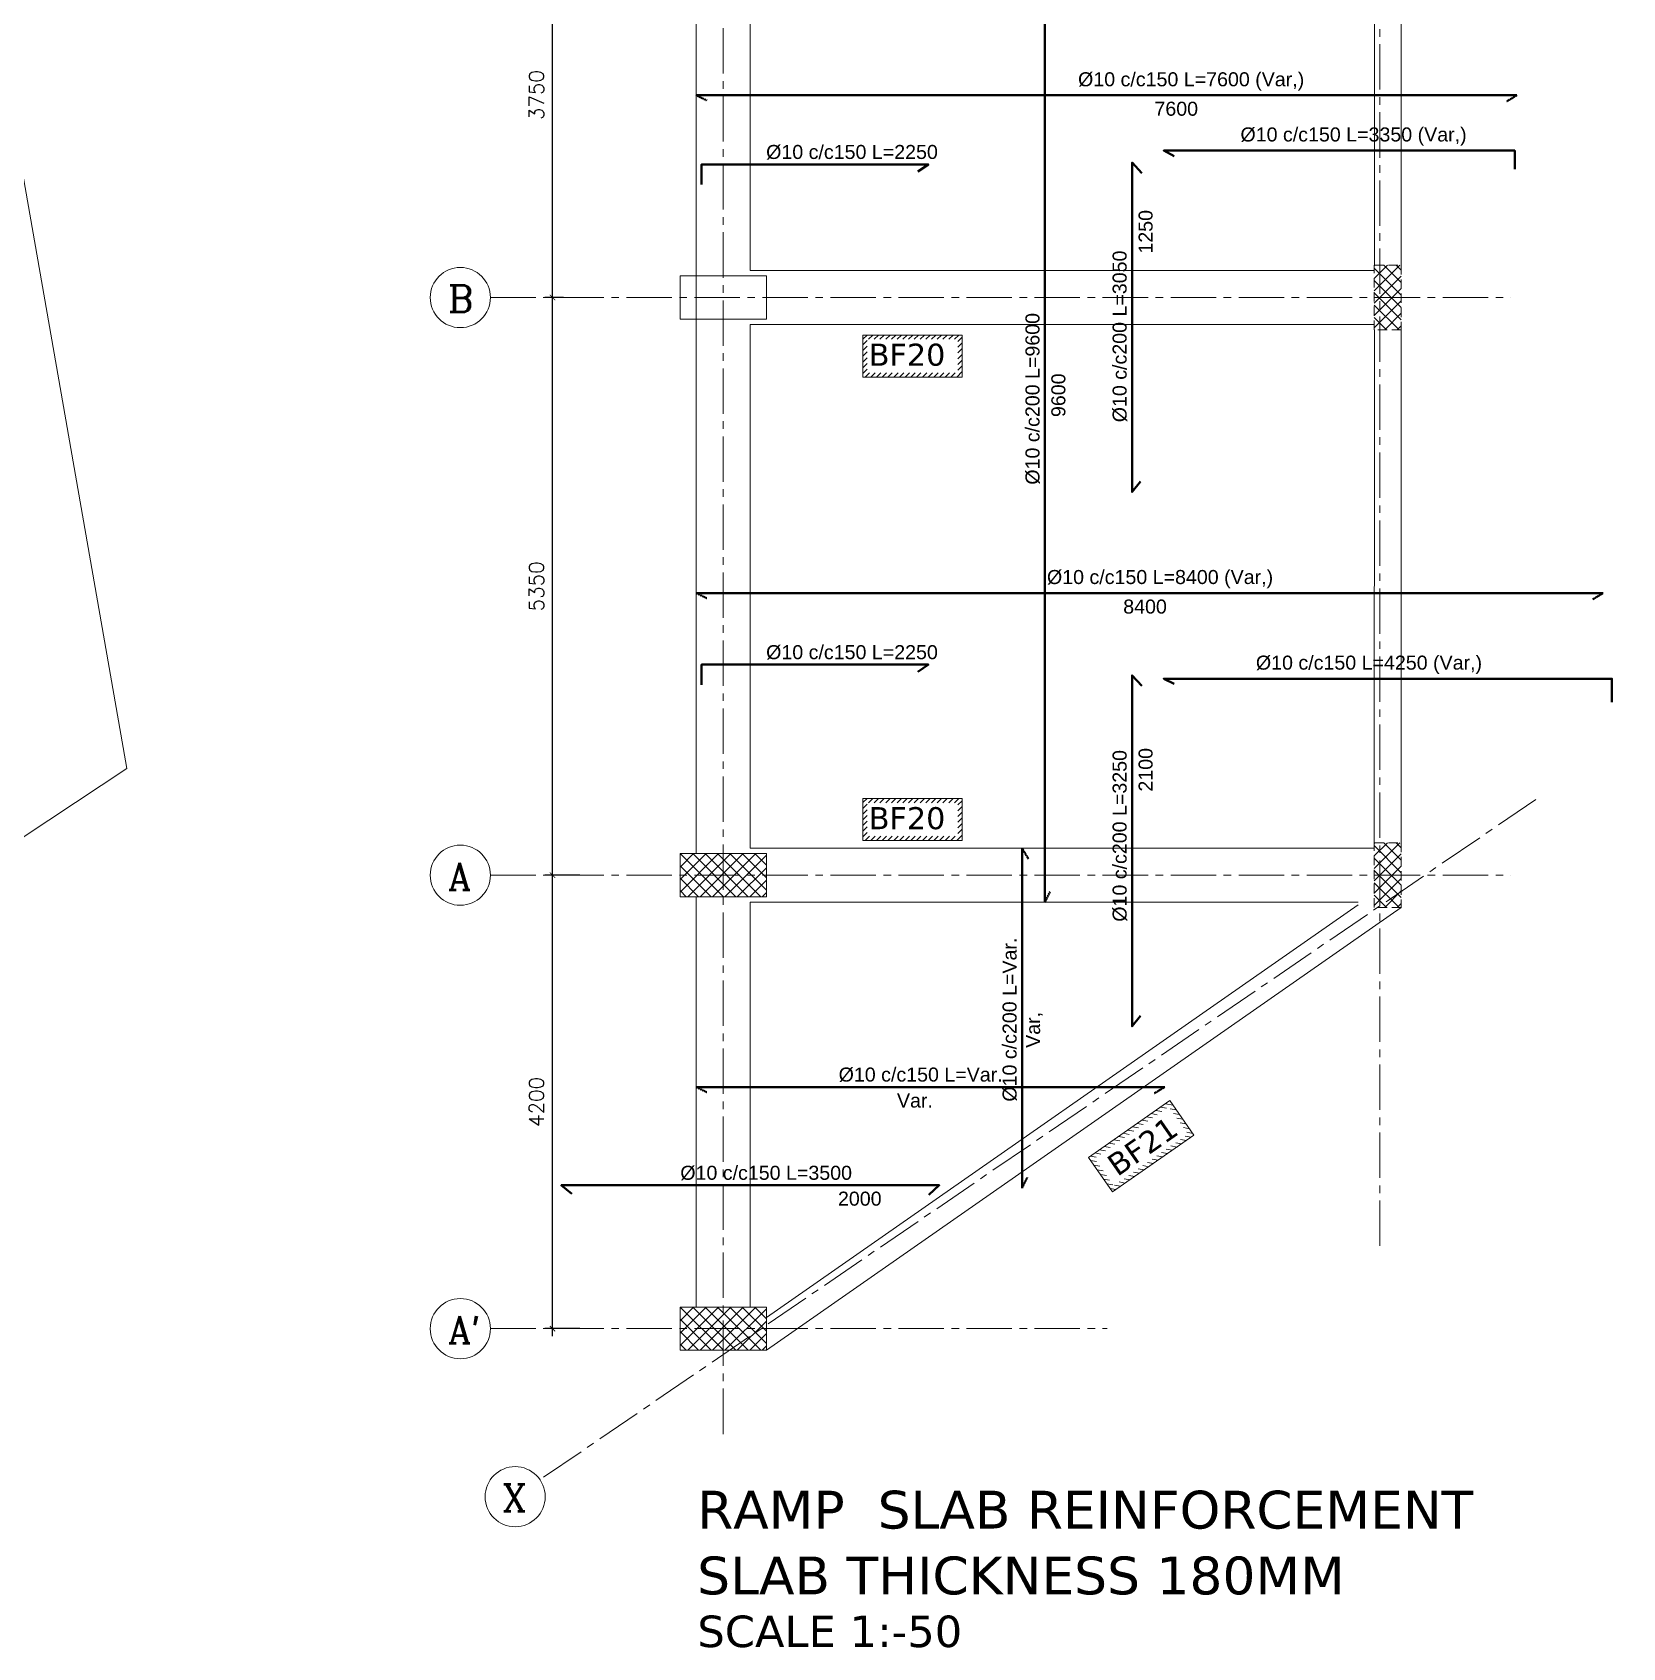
# Model space of a CAD drawing. Header units: inches. Extents: x -26151 to 62940, y -10194 to 246332.
# Drawn here: x -2914 to -1441, y 116201 to 117697 of the extents above; entities that cross this region are included whole.
import ezdxf

# ---------------------------------------------------------------- set-up
doc = ezdxf.new("R2010")
doc.units = ezdxf.units.IN
doc.header["$LTSCALE"] = 0.7
doc.header["$MEASUREMENT"] = 0
for name, pattern in [('ACAD_ISO10W100', [18, 12, -3, 0, -3]), ('CENTER2', [1.125, 0.75, -0.125, 0.125, -0.125]), ('DASHED', [0.75, 0.5, -0.25]), ('DASHED2', [0.375, 0.25, -0.125])]:
    doc.linetypes.add(name, pattern=pattern)
doc.layers.get('0').update_dxf_attribs({"lineweight": 13})
doc.layers.get('Defpoints').update_dxf_attribs({"lineweight": 5})
for name, color, linetype, lineweight in [('axis', 254, 'ACAD_ISO10W100', 9), ('BEAM', 5, 'Continuous', 0), ('COLUMN', 4, 'Continuous', 20), ('dim', 1, 'Continuous', 25), ('hach', 9, 'Continuous', 9), ('hach 1', 254, 'Continuous', 9), ('hatch', 9, 'Continuous', 9), ('TEXT', 3, 'Continuous', 25), ('top renforcment', 7, 'Continuous', 40)]:
    doc.layers.add(name, color=color, linetype=linetype, lineweight=lineweight)
doc.styles.add('100', font='romans.shx', dxfattribs={"height": 13.5})
doc.styles.add('GENERATED_STYLE_4', font='verdanai.ttf')
doc.styles.add('romanc', font='verdana.ttf', dxfattribs={"height": 250})
doc.styles.get("Standard").update_dxf_attribs({"font": 'arial.ttf', "height": 13})
doc.dimstyles.new('abr100', dxfattribs={"dimtxt": 15, "dimasz": 5, "dimexe": 7, "dimexo": 7, "dimgap": 8, "dimtad": 1, "dimdec": 0, "dimlfac": 10, "dimzin": 4, "dimdsep": 46, "dimtxsty": '100', "dimblk": 'ARCHTICK', "dimcen": 0.09, "dimdle": 7, "dimclrd": 1, "dimclre": 8, "dimclrt": 2, "dimadec": 0, "dimazin": 1, "dimtfac": 1, "dimtdec": 0, "dimtix": 1, "dimtofl": 0, "dimtmove": 0, "dimatfit": 3, "dimldrblk": 'ARCHTICK', "dimfxl": 0, "dimtolj": 1, "dimtzin": 0, "dimlwd": -1, "dimlwe": -1, "dimarcsym": 0})
doc.dimstyles.get("Standard").update_dxf_attribs({"dimtxt": 13, "dimasz": 5, "dimexe": 0.18, "dimexo": 0.0625, "dimgap": 6, "dimtad": 1, "dimdec": 0, "dimlfac": 10, "dimzin": 0, "dimdsep": 46, "dimtxsty": 'Standard', "dimblk": 'ARCHTICK', "dimcen": 0.09, "dimse1": 1, "dimse2": 1, "dimclrd": 1, "dimclre": 7, "dimclrt": 3, "dimadec": 0, "dimazin": 0, "dimtfac": 1, "dimtdec": 0, "dimtix": 1, "dimtofl": 0, "dimtmove": 0, "dimatfit": 3, "dimldrblk": 'ARCHTICK', "dimfxl": 0, "dimtolj": 1, "dimtzin": 0, "dimarcsym": 0})

# ---------------------------------------------------------------- blocks, each defined once
blk = doc.blocks.new('_ArchTick')
at = {"color": 0, "linetype": 'ByBlock', "lineweight": 0, "const_width": 0.15}
blk.add_lwpolyline([(-0.5, -0.5), (0.5, 0.5)], dxfattribs=at)
blk = doc.blocks.new('*D844')
at = {"layer": 'Defpoints', "color": 0, "transparency": 16777216}
for p in [(-2432, 116916.1), (-2399.7, 116916.1), (-2399.7, 116496.1)]:
    blk.add_point(p, dxfattribs=at)
at = {"layer": 'dim', "color": 8, "transparency": 16777216}
for p, q in [((-2406.7, 116916.1), (-2439, 116916.1)), ((-2406.7, 116496.1), (-2439, 116496.1))]:
    blk.add_line(p, q, dxfattribs=at)
at = {"layer": 'dim', "color": 1, "transparency": 16777216}
blk.add_line((-2432, 116489.1), (-2432, 116923.1), dxfattribs=at)
at = {"layer": 'dim', "color": 1, "transparency": 16777216, "xscale": 5, "yscale": 5, "zscale": 5}
for p, rotation in [((-2432, 116916.1), 90), ((-2432, 116496.1), 270)]:
    blk.add_blockref('_ArchTick', p, dxfattribs=dict(at, rotation=rotation))
at = {"layer": 'dim', "color": 2, "transparency": 16777216, "insert": (-2446.8, 116706.1), "char_height": 13.5, "attachment_point": 5, "rotation": 90, "style": '100'}
blk.add_mtext('\\A1;4200', dxfattribs=at)
blk = doc.blocks.new('*D845')
at = {"layer": 'Defpoints', "color": 0, "transparency": 16777216}
for p in [(-2432, 117451.1), (-2414.8, 117451.1), (-2399.7, 116916.1)]:
    blk.add_point(p, dxfattribs=at)
at = {"layer": 'dim', "color": 8, "transparency": 16777216}
for p, q in [((-2421.8, 117451.1), (-2439, 117451.1)), ((-2406.7, 116916.1), (-2439, 116916.1))]:
    blk.add_line(p, q, dxfattribs=at)
at = {"layer": 'dim', "color": 1, "transparency": 16777216}
blk.add_line((-2432, 116909.1), (-2432, 117458.1), dxfattribs=at)
at = {"layer": 'dim', "color": 1, "transparency": 16777216, "xscale": 5, "yscale": 5, "zscale": 5}
for p, rotation in [((-2432, 117451.1), 90), ((-2432, 116916.1), 270)]:
    blk.add_blockref('_ArchTick', p, dxfattribs=dict(at, rotation=rotation))
at = {"layer": 'dim', "color": 2, "transparency": 16777216, "insert": (-2446.8, 117183.6), "char_height": 13.5, "attachment_point": 5, "rotation": 90, "style": '100'}
blk.add_mtext('\\A1;5350', dxfattribs=at)
blk = doc.blocks.new('*D846')
at = {"layer": 'Defpoints', "color": 0, "transparency": 16777216}
for p in [(-2432, 117826.1), (-2414.8, 117826.1), (-2414.8, 117451.1)]:
    blk.add_point(p, dxfattribs=at)
at = {"layer": 'dim', "color": 8, "transparency": 16777216}
for p, q in [((-2421.8, 117826.1), (-2439, 117826.1)), ((-2421.8, 117451.1), (-2439, 117451.1))]:
    blk.add_line(p, q, dxfattribs=at)
at = {"layer": 'dim', "color": 1, "transparency": 16777216}
blk.add_line((-2432, 117444.1), (-2432, 117833.1), dxfattribs=at)
at = {"layer": 'dim', "color": 1, "transparency": 16777216, "xscale": 5, "yscale": 5, "zscale": 5}
for p, rotation in [((-2432, 117826.1), 90), ((-2432, 117451.1), 270)]:
    blk.add_blockref('_ArchTick', p, dxfattribs=dict(at, rotation=rotation))
at = {"layer": 'dim', "color": 2, "transparency": 16777216, "insert": (-2446.8, 117638.6), "char_height": 13.5, "attachment_point": 5, "rotation": 90, "style": '100'}
blk.add_mtext('\\A1;3750', dxfattribs=at)
blk = doc.blocks.new('*D803')
at = {"layer": 'Defpoints', "color": 0, "transparency": 16777216}
for p in [(-1865.9, 117098, 13009.9), (-1440.8, 117098), (-1440.8, 117096.3)]:
    blk.add_point(p, dxfattribs=at)
at = {"layer": 'TEXT', "color": 3, "transparency": 16777216, "insert": (-1675.8, 117111), "char_height": 13, "attachment_point": 5}
blk.add_mtext('\\A1;%%C10 c/c150 L=4250 (Var,)', dxfattribs=at)
blk = doc.blocks.new('*D804')
at = {"layer": 'Defpoints', "color": 0, "transparency": 16777216}
for p in [(-2273.8, 116603.7, -26473), (-2073.8, 116603.7, -40395.4), (-2073.8, 116603.7)]:
    blk.add_point(p, dxfattribs=at)
at = {"layer": 'TEXT', "color": 3, "transparency": 16777216, "insert": (-2147.4, 116616.4), "char_height": 13, "attachment_point": 5}
blk.add_mtext('\\A1;2000', dxfattribs=at)
blk = doc.blocks.new('*D805')
at = {"layer": 'Defpoints', "color": 0, "transparency": 16777216}
for p in [(-2423.8, 116628.9), (-2073.8, 116628.9), (-2073.8, 116627.2)]:
    blk.add_point(p, dxfattribs=at)
at = {"layer": 'TEXT', "color": 3, "transparency": 16777216, "insert": (-2234.1, 116640.2), "char_height": 13, "attachment_point": 5}
blk.add_mtext('\\A1;%%C10 c/c150 L=3500', dxfattribs=at)
blk = doc.blocks.new('*D812')
at = {"layer": 'Defpoints', "color": 0, "transparency": 16777216}
for p in [(-2298.8, 117613.2, -19467.6), (-1538.8, 117613.2, -79330.7), (-1538.8, 117613.2)]:
    blk.add_point(p, dxfattribs=at)
at = {"layer": 'TEXT', "color": 3, "transparency": 16777216, "insert": (-1854.3, 117625.9), "char_height": 13, "attachment_point": 5}
blk.add_mtext('\\A1;7600', dxfattribs=at)
blk = doc.blocks.new('*D813')
at = {"layer": 'Defpoints', "color": 0, "transparency": 16777216}
for p in [(-2298.9, 117638.4), (-1538.8, 117638.4, -38935.3), (-1538.8, 117636.7)]:
    blk.add_point(p, dxfattribs=at)
at = {"layer": 'TEXT', "color": 3, "transparency": 16777216, "insert": (-1840.5, 117651.3), "char_height": 13, "attachment_point": 5}
blk.add_mtext('\\A1;%%C10 c/c150 L=7600 (Var,)', dxfattribs=at)
blk = doc.blocks.new('*D814')
at = {"layer": 'Defpoints', "color": 0, "transparency": 16777216}
for p in [(-2298.8, 117152.2, -19467.6), (-1458.8, 117152.2, -79330.7), (-1458.8, 117152.2)]:
    blk.add_point(p, dxfattribs=at)
at = {"layer": 'TEXT', "color": 3, "transparency": 16777216, "insert": (-1883.2, 117164.8), "char_height": 13, "attachment_point": 5}
blk.add_mtext('\\A1;8400', dxfattribs=at)
blk = doc.blocks.new('*D815')
at = {"layer": 'Defpoints', "color": 0, "transparency": 16777216}
for p in [(-2298.9, 117177.4), (-1458.8, 117177.4, -38935.3), (-1458.8, 117175.7)]:
    blk.add_point(p, dxfattribs=at)
at = {"layer": 'TEXT', "color": 3, "transparency": 16777216, "insert": (-1869.3, 117190.3), "char_height": 13, "attachment_point": 5}
blk.add_mtext('\\A1;%%C10 c/c150 L=8400 (Var,)', dxfattribs=at)
blk = doc.blocks.new('*D816')
at = {"layer": 'Defpoints', "color": 0, "transparency": 16777216}
for p in [(-2298.8, 116694.7, -19467.6), (-1864.9, 116694.7, -79330.7), (-1864.9, 116694.7)]:
    blk.add_point(p, dxfattribs=at)
at = {"layer": 'TEXT', "color": 3, "transparency": 16777216, "insert": (-2096.3, 116707.3), "char_height": 13, "attachment_point": 5}
blk.add_mtext('\\A1;Var.', dxfattribs=at)
blk = doc.blocks.new('*D817')
at = {"layer": 'Defpoints', "color": 0, "transparency": 16777216}
for p in [(-2298.9, 116719.9), (-1864.9, 116719.9, -38935.3), (-1864.9, 116718.2)]:
    blk.add_point(p, dxfattribs=at)
at = {"layer": 'TEXT', "color": 3, "transparency": 16777216, "insert": (-2091, 116731.2), "char_height": 13, "attachment_point": 5}
blk.add_mtext('\\A1;%%C10 c/c150 L=Var.', dxfattribs=at)
blk = doc.blocks.new('*D818')
at = {"layer": 'Defpoints', "color": 0, "transparency": 16777216}
for p in [(-1870, 117101.1, -40395.4), (-1870, 117101.1), (-1870, 116891.1, -26473)]:
    blk.add_point(p, dxfattribs=at)
at = {"layer": 'TEXT', "color": 3, "transparency": 16777216, "insert": (-1882.6, 117013.7), "char_height": 13, "attachment_point": 5, "rotation": 90}
blk.add_mtext('\\A1;2100', dxfattribs=at)
blk = doc.blocks.new('*D819')
at = {"layer": 'Defpoints', "color": 0, "transparency": 16777216}
for p in [(-1895.2, 117101.1), (-1893.5, 117101.1), (-1895.2, 116776.1)]:
    blk.add_point(p, dxfattribs=at)
at = {"layer": 'TEXT', "color": 3, "transparency": 16777216, "insert": (-1906.5, 116952.5), "char_height": 13, "attachment_point": 5, "rotation": 90}
blk.add_mtext('\\A1;%%C10 c/c200 L=3250', dxfattribs=at)
blk = doc.blocks.new('*D820')
at = {"layer": 'Defpoints', "color": 0, "transparency": 16777216}
for p in [(-1870, 117576.1, -26473), (-1870, 117576.1), (-1870, 117451.1, -26473)]:
    blk.add_point(p, dxfattribs=at)
at = {"layer": 'TEXT', "color": 3, "transparency": 16777216, "insert": (-1882.6, 117512), "char_height": 13, "attachment_point": 5, "rotation": 90}
blk.add_mtext('\\A1;1250', dxfattribs=at)
blk = doc.blocks.new('*D821')
at = {"layer": 'Defpoints', "color": 0, "transparency": 16777216}
for p in [(-1895.2, 117576.1, 13922.4), (-1893.5, 117576.1), (-1895.2, 117271.1)]:
    blk.add_point(p, dxfattribs=at)
at = {"layer": 'TEXT', "color": 3, "transparency": 16777216, "insert": (-1906.5, 117415.1), "char_height": 13, "attachment_point": 5, "rotation": 90}
blk.add_mtext('\\A1;%%C10 c/c200 L=3050', dxfattribs=at)
blk = doc.blocks.new('*D828')
at = {"layer": 'Defpoints', "color": 0, "transparency": 16777216}
for p in [(-1971.9, 116941.1, -59863), (-1971.9, 116941.1), (-1971.9, 116626.3, -59863)]:
    blk.add_point(p, dxfattribs=at)
at = {"layer": 'TEXT', "color": 3, "transparency": 16777216, "insert": (-1985.7, 116772.8), "char_height": 13, "attachment_point": 5, "rotation": 90}
blk.add_mtext('\\A1;Var,', dxfattribs=at)
blk = doc.blocks.new('*D829')
at = {"layer": 'Defpoints', "color": 0, "transparency": 16777216}
for p in [(-1997.1, 116941.1, -19467.6), (-1995.4, 116941.1), (-1997.1, 116626.3, -40395.4)]:
    blk.add_point(p, dxfattribs=at)
at = {"layer": 'TEXT', "color": 3, "transparency": 16777216, "insert": (-2008.4, 116782.3), "char_height": 13, "attachment_point": 5, "rotation": 90}
blk.add_mtext('\\A1;%%C10 c/c200 L=Var.', dxfattribs=at)
blk = doc.blocks.new('*D830')
at = {"layer": 'Defpoints', "color": 0, "transparency": 16777216}
for p in [(-1950.8, 117851.1, -59863), (-1950.8, 117851.1), (-1950.8, 116891.1, -59863)]:
    blk.add_point(p, dxfattribs=at)
at = {"layer": 'TEXT', "color": 3, "transparency": 16777216, "insert": (-1963.4, 117360.6), "char_height": 13, "attachment_point": 5, "rotation": 90}
blk.add_mtext('\\A1;9600', dxfattribs=at)
blk = doc.blocks.new('*D831')
at = {"layer": 'Defpoints', "color": 0, "transparency": 16777216}
for p in [(-1975.9, 117851.1, -19467.6), (-1974.2, 117851.1), (-1975.9, 116891, -40395.4)]:
    blk.add_point(p, dxfattribs=at)
at = {"layer": 'TEXT', "color": 3, "transparency": 16777216, "insert": (-1987.2, 117357.3), "char_height": 13, "attachment_point": 5, "rotation": 90}
blk.add_mtext('\\A1;%%C10 c/c200 L=9600', dxfattribs=at)
blk = doc.blocks.new('*D840')
at = {"layer": 'Defpoints', "color": 0, "transparency": 16777216}
for p in [(-1865.9, 117587.3, 13009.9), (-1530.8, 117587.3), (-1530.8, 117585.6)]:
    blk.add_point(p, dxfattribs=at)
at = {"layer": 'TEXT', "color": 3, "transparency": 16777216, "insert": (-1690.1, 117600.2), "char_height": 13, "attachment_point": 5}
blk.add_mtext('\\A1;%%C10 c/c150 L=3350 (Var,)', dxfattribs=at)
blk = doc.blocks.new('*D841')
at = {"layer": 'Defpoints', "color": 0, "transparency": 16777216}
for p in [(-2308.8, 117574.4), (-2308.8, 117572.7), (-2083.8, 117574.4, 13009.9)]:
    blk.add_point(p, dxfattribs=at)
at = {"layer": 'TEXT', "color": 3, "transparency": 16777216, "insert": (-2154.6, 117585.7), "char_height": 13, "attachment_point": 5}
blk.add_mtext('\\A1;%%C10 c/c150 L=2250', dxfattribs=at)
blk = doc.blocks.new('*D842')
at = {"layer": 'Defpoints', "color": 0, "transparency": 16777216}
for p in [(-2308.8, 117111.1), (-2308.8, 117109.4), (-2083.8, 117111.1, 13009.9)]:
    blk.add_point(p, dxfattribs=at)
at = {"layer": 'TEXT', "color": 3, "transparency": 16777216, "insert": (-2154.6, 117122.4), "char_height": 13, "attachment_point": 5}
blk.add_mtext('\\A1;%%C10 c/c150 L=2250', dxfattribs=at)

msp = doc.modelspace()

# ---------------------------------------------------------------- hatches: boundary and pattern name
at = {"layer": 'hach 1', "linetype": 'ByBlock'}
h = msp.add_hatch(dxfattribs=at)
h.set_pattern_fill('ANSI31', color=256, scale=30, style=0)
h.set_pattern_definition([(45, (10312.9776, -2261.7583), (-2.65165043, 2.65165043), [])])
h.paths.add_polyline_path([(-2052.47, 117416.41), (-2144.42, 117416.41), (-2144.42, 117377.41), (-2052.47, 117377.41)])
h.paths.add_polyline_path([(-2056.47, 117412.41), (-2056.47, 117381.41), (-2140.42, 117381.41), (-2140.42, 117412.41)], flags=16)
h = msp.add_hatch(dxfattribs=at)
h.set_pattern_fill('ANSI31', color=256, scale=30, style=0)
h.set_pattern_definition([(45, (10312.9776, -2691.037), (-2.65165043, 2.65165043), [])])
h.paths.add_polyline_path([(-2052.47, 116987.13), (-2144.42, 116987.13), (-2144.42, 116948.13), (-2052.47, 116948.13)])
h.paths.add_polyline_path([(-2056.47, 116983.13), (-2056.47, 116952.13), (-2140.42, 116952.13), (-2140.42, 116983.13)], flags=16)
h = msp.add_hatch(dxfattribs=at)
h.set_pattern_fill('ANSI31', color=256, scale=30, angle=394.88725, style=0)
h.set_pattern_definition([(349.887251, (-60146.281, 221917.3657), (-0.6584467, -3.6917405), [])])
h.paths.add_polyline_path([(-1837.88, 116675.27), (-1913.3, 116622.68), (-1935.6, 116654.67), (-1860.18, 116707.26)])
h.paths.add_polyline_path([(-1843.44, 116676.27), (-1861.18, 116701.69), (-1930.03, 116653.68), (-1912.3, 116628.25)], flags=16)
at = {"layer": 'hatch', "ltscale": 0.5}
h = msp.add_hatch(dxfattribs=at)
h.set_pattern_fill('NET', color=256, scale=65, angle=45, style=0)
h.set_pattern_definition([(45, (0, 535), (-5.7452426, 5.7452426), []), (135, (0, 535), (-5.7452426, -5.7452426), [])])
h.paths.add_polyline_path([(-1645.85, 117481.08), (-1665.85, 117481.08), (-1665.85, 117451.08), (-1645.85, 117451.08)])
h.paths.add_polyline_path([(-1645.85, 117451.08), (-1665.85, 117451.08), (-1665.85, 117422.56), (-1645.85, 117436.22)])
h.paths.add_polyline_path([(-1645.85, 117436.22), (-1665.85, 117422.56), (-1665.85, 117421.08), (-1645.85, 117421.08)])
h.paths.add_polyline_path([(-1665.85, 117451.08), (-1670.9, 117451.08), (-1670.9, 117421.08), (-1668, 117421.08), (-1665.85, 117422.56)])
h.paths.add_polyline_path([(-1665.85, 117481.08), (-1670.9, 117481.08), (-1670.9, 117451.08), (-1665.85, 117451.08)])
h = msp.add_hatch(dxfattribs=at)
h.set_pattern_fill('NET', color=256, scale=65, angle=45, style=0)
h.paths.add_polyline_path([(-1645.85, 116946.08), (-1665.85, 116946.08), (-1665.85, 116916.08), (-1645.85, 116916.08)])
h.paths.add_polyline_path([(-1645.85, 116916.08), (-1665.85, 116916.08), (-1665.85, 116887.56), (-1645.85, 116901.22)])
h.paths.add_polyline_path([(-1645.85, 116901.22), (-1665.85, 116887.56), (-1665.85, 116886.08), (-1645.85, 116886.08)])
h.paths.add_polyline_path([(-1665.85, 116916.08), (-1670.9, 116916.08), (-1670.9, 116886.08), (-1668, 116886.08), (-1665.85, 116887.56)])
h.paths.add_polyline_path([(-1665.85, 116946.08), (-1670.9, 116946.08), (-1670.9, 116916.08), (-1665.85, 116916.08)])
h = msp.add_hatch(dxfattribs=at)
h.set_pattern_fill('NET', color=256, scale=65, angle=45, style=0)
h.set_pattern_definition([(45, (-465914.038, -142697.6286), (-5.7452426, 5.7452426), []), (135, (-465914.038, -142697.6286), (-5.7452426, -5.7452426), [])])
h.paths.add_polyline_path([(-2313.85, 116936.08), (-2233.85, 116936.08), (-2233.85, 116896.08), (-2313.85, 116896.08)])
h = msp.add_hatch(dxfattribs=at)
h.set_pattern_fill('NET', color=256, scale=65, angle=45, style=0)
h.set_pattern_definition([(45, (-465914.038, -143117.6286), (-5.7452426, 5.7452426), []), (135, (-465914.038, -143117.6286), (-5.7452426, -5.7452426), [])])
h.paths.add_polyline_path([(-2313.85, 116516.08), (-2233.85, 116516.08), (-2233.85, 116476.08), (-2313.85, 116476.08)])

# ---------------------------------------------------------------- linework, layer by layer
at = {"lineweight": 20}
for centre in [(-2517.32, 117451.08), (-2517.32, 116916.08), (-2517.32, 116496.08), (-2466.54, 116340.42)]:
    msp.add_ellipse(centre, major_axis=(-0.02, 27.86), ratio=1, start_param=4.7118466, end_param=10.9950319, dxfattribs=at)
at = {"layer": 'axis', "linetype": 'CENTER2', "ltscale": 80}
for p, q in [((-2273.85, 116398.51), (-2273.85, 119991.98)), ((-1665.85, 116572.65), (-1665.85, 119991.98)), ((-2489.46, 117451.08), (-1544.29, 117451.08)), ((-1521.28, 116986.34), (-2443.54, 116356.13)), ((-2489.46, 116916.08), (-1544.29, 116916.08)), ((-2489.46, 116496.08), (-1918.22, 116496.08))]:
    msp.add_line(p, q, dxfattribs=at)
at = {"layer": 'BEAM', "linetype": 'Continuous'}
for p, q in [((-2298.85, 117451.08), (-2298.85, 117826.08)), ((-2248.85, 117476.08), (-2248.85, 117801.08)), ((-2248.85, 117476.08), (-1670.9, 117476.08)), ((-2298.85, 116936.08), (-2298.85, 117451.08)), ((-2248.85, 117426.08), (-1670.9, 117426.08)), ((-2248.85, 116941.08), (-2248.85, 117426.08)), ((-2248.85, 116941.08), (-1670.9, 116941.02)), ((-2298.85, 116896.08), (-2298.85, 116516.08)), ((-2248.85, 116891.08), (-1685.85, 116891.08)), ((-2248.85, 116891.08), (-2248.85, 116516.08))]:
    msp.add_line(p, q, dxfattribs=at)
at = {"layer": 'COLUMN'}
for p, q in [((-1670.85, 117481.08), (-1670.85, 117796.08)), ((-1645.85, 117481.08), (-1645.85, 117796.08)), ((-1670.9, 116946.08), (-1670.85, 117421.08)), ((-1645.85, 116946.08), (-1645.85, 117421.08)), ((-1685.85, 116888.67), (-2233.85, 116506.56)), ((-1645.85, 116886.08), (-2233.85, 116476.08))]:
    msp.add_line(p, q, dxfattribs=at)
at = {"layer": 'COLUMN', "linetype": 'DASHED', "ltscale": 25}
for points in [[(-1670.9, 117421.08), (-1670.9, 117481.08), (-1645.85, 117481.08), (-1645.85, 117421.08)], [(-1670.9, 116886.08), (-1670.9, 116946.08), (-1645.85, 116946.08), (-1645.85, 116886.08)]]:
    msp.add_lwpolyline(points, close=True, dxfattribs=at)
at = {"layer": 'COLUMN'}
for points in [[(-2313.85, 117471.08), (-2233.85, 117471.08), (-2233.85, 117431.08), (-2313.85, 117431.08)], [(-2313.85, 116936.08), (-2233.85, 116936.08), (-2233.85, 116896.08), (-2313.85, 116896.08)], [(-2313.85, 116516.08), (-2233.85, 116516.08), (-2233.85, 116476.08), (-2313.85, 116476.08)]]:
    msp.add_lwpolyline(points, close=True, dxfattribs=at)
at = {"layer": 'hach', "color": 2, "linetype": 'ByBlock'}
msp.add_lwpolyline([(-2826.14, 117014.98), (-3640.29, 116475.94), (-5424.51, 116376.18), (-5424.5, 119870.13), (-3325.95, 119870.04), (-2826.14, 117014.98)], dxfattribs=at)
at = {"layer": 'hach 1', "linetype": 'ByBlock'}
for points in [[(-2144.42, 117416.41), (-2052.47, 117416.41), (-2052.47, 117377.41), (-2144.42, 117377.41)], [(-2144.42, 116987.13), (-2052.47, 116987.13), (-2052.47, 116948.13), (-2144.42, 116948.13)], [(-1913.3, 116622.68), (-1837.88, 116675.27), (-1860.18, 116707.26), (-1935.6, 116654.67)]]:
    msp.add_lwpolyline(points, close=True, dxfattribs=at)
at = {"layer": 'top renforcment', "color": 4, "linetype": 'DASHED2', "ltscale": 2}
for points, elevation in [([(-1971.15, 116900.79), (-1975.96, 116891.05), (-1975.96, 117851.08), (-1970.14, 117841.34)], 34486.2), ([(-2289.13, 117633.62), (-2298.88, 117638.42), (-1538.84, 117638.42), (-1548.58, 117632.6)], -5909.18), ([(-2289.13, 117172.59), (-2298.88, 117177.4), (-1458.84, 117177.4), (-1468.58, 117171.58)], -5909.18), ([(-1992.3, 116636.04), (-1997.1, 116626.29), (-1997.1, 116941.08), (-1991.28, 116931.34)], 34486.2), ([(-2289.14, 116715.08), (-2298.88, 116719.88), (-1864.88, 116719.88), (-1874.63, 116714.06)], -5909.18)]:
    msp.add_lwpolyline(points, dxfattribs=dict(at, elevation=elevation))
at = {"layer": 'top renforcment', "color": 3}
for points in [[(-1856.14, 117581.91), (-1865.88, 117587.28), (-1540.85, 117587.28), (-1540.85, 117570.01)], [(-2093.55, 117567.8), (-2083.81, 117574.46), (-2293.85, 117574.46), (-2293.85, 117555.8)], [(-2093.55, 117104.49), (-2083.81, 117111.16), (-2293.85, 117111.15), (-2293.85, 117092.5)], [(-1856.14, 117093.19), (-1865.88, 117098.07), (-1450.85, 117098.07), (-1450.85, 117076.37)]]:
    msp.add_lwpolyline(points, dxfattribs=at)
for points, elevation in [([(-1887.32, 117280.84), (-1895.19, 117271.09), (-1895.19, 117576.09), (-1886.31, 117566.35)], 1096.17), ([(-1887.32, 116785.84), (-1895.19, 116776.1), (-1895.19, 117101.1), (-1886.31, 117091.36)], 1096.17), ([(-2414.1, 116621.04), (-2423.84, 116628.91), (-2073.84, 116628.91), (-2083.58, 116620.03)], -13009.85)]:
    msp.add_lwpolyline(points, dxfattribs=dict(at, elevation=elevation))

# ---------------------------------------------------------------- texts
at = {"layer": 'TEXT', "style": 'romanc'}
for s, height, p in [('BF20', 20.4, (-2139.04, 117387.98)), ('BF20', 20.4, (-2139.04, 116958.7)), ('RAMP  SLAB REINFORCEMENT  ', 35, (-2297.94, 116310.97)), ('SLAB THICKNESS 180MM', 35, (-2297.94, 116250.01))]:
    msp.add_text(s, height=height, dxfattribs=at).set_placement(p)
msp.add_text('BF21', height=20.4, rotation=34.88725, dxfattribs=at).set_placement((-1908.85, 116636.42))
at = {"layer": 'TEXT', "color": 7, "style": 'romanc'}
msp.add_text('SCALE 1:-50', height=29.1666, dxfattribs=at).set_placement((-2297.78, 116201.16))
at = {"layer": 'TEXT', "char_height": 25, "attachment_point": 1, "style": 'GENERATED_STYLE_4'}
for s, insert in [('{\\Fromanc|c0;B}', (-2528.78, 117462.59)), ('{\\Fromanc|c0;A}', (-2528.78, 116927.59)), ("{\\Fromanc|c0;A'}", (-2528.78, 116507.59)), ('{\\Fromanc|c0;X}', (-2478, 116351.92))]:
    msp.add_mtext(s, dxfattribs=dict(at, insert=insert))

# ---------------------------------------------------------------- dimensions: what is measured, and where the dimension line sits
at = {"layer": 'dim'}
for base, p1, p2, picture, middle in [((-2432.05, 117826.08), (-2414.75, 117451.08), (-2414.75, 117826.08), '*D846', (-2446.8, 117638.58)), ((-2432.05, 117451.08), (-2399.69, 116916.08), (-2414.75, 117451.08), '*D845', (-2446.8, 117183.58)), ((-2432.05, 116916.08), (-2399.69, 116496.08), (-2399.69, 116916.08), '*D844', (-2446.8, 116706.08))]:
    dim = msp.add_linear_dim(base=base, p1=p1, p2=p2, angle=90, dimstyle='abr100', dxfattribs=at)
    dim.commit()
    dim.dimension.update_dxf_attribs({"geometry": picture, "text_midpoint": middle})
at = {"layer": 'TEXT'}
for base, p1, p2, angle, text, picture, middle, dimtype in [((-1974.23, 117851.08, 47496.06), (-1975.93, 116891.05, 7100.68), (-1975.93, 117851.08, 28028.42), 90, '%%C10 c/c200 L=<>', '*D831', (-1974.23, 117357.26, 47496.06), 160), ((-2308.85, 117572.73, 13009.85), (-2083.81, 117574.43, 26019.71), (-2308.85, 117574.43, 13009.85), 180, '%%C10 c/c150 L=<>', '*D841', (-2154.59, 117572.73, 13009.85), 160), ((-1893.46, 117576.09, 14106.02), (-1895.16, 117271.09, 14106.02), (-1895.16, 117576.09, 28028.42), 90, '%%C10 c/c200 L=<>', '*D821', (-1893.46, 117415.15, 14106.02), 160), ((-2308.85, 117109.43, 13009.85), (-2083.81, 117111.12, 26019.71), (-2308.85, 117111.12, 13009.85), 180, '%%C10 c/c150 L=<>', '*D842', (-2154.59, 117109.43, 13009.85), 160), ((-1893.46, 117101.1, 14106.02), (-1895.16, 116776.1, 14106.02), (-1895.16, 117101.1, 14106.02), 90, '%%C10 c/c200 L=<>', '*D819', (-1893.46, 116952.48, 14106.02), 160), ((-1995.38, 116941.08, 47496.06), (-1997.07, 116626.29, 7100.68), (-1997.07, 116941.08, 28028.42), 90, '%%C10 c/c200 L=Var.', '*D829', (-1995.38, 116782.29, 47496.06), 160), ((-1971.91, 116941.08, 59863.02), (-1971.91, 116626.33), (-1971.91, 116941.08), 90, 'Var,', '*D828', (-1971.91, 116772.79, 59863.02), 161), ((-1864.88, 116694.69, 19467.64), (-2298.84, 116694.69), (-1864.88, 116694.69, -59863.02), 360, 'Var.', '*D816', (-2096.33, 116694.69, 19467.64), 161)]:
    dim = msp.add_linear_dim(base=base, p1=p1, p2=p2, angle=angle, text=text, dimstyle='Standard', override={"dimsd1": 1, "dimsd2": 1, "dimfxl": 0.1, "dimfxlon": 1}, dxfattribs=at)
    dim.commit()
    dim.dimension.update_dxf_attribs({"geometry": picture, "text_midpoint": middle, "dimtype": dimtype})
for base, p1, p2, angle, picture, middle in [((-1950.76, 117851.08, 59863.02), (-1950.76, 116891.08), (-1950.76, 117851.08), 90, '*D830', (-1950.76, 117360.58, 59863.02)), ((-1538.84, 117613.23, 19467.64), (-2298.84, 117613.23), (-1538.84, 117613.23, -59863.02), 360, '*D812', (-1854.31, 117613.23, 19467.64)), ((-1869.99, 117576.09, 26472.98), (-1869.99, 117451.09), (-1869.99, 117576.09), 90, '*D820', (-1869.99, 117512, 26472.98)), ((-1458.84, 117152.2, 19467.64), (-2298.84, 117152.2), (-1458.84, 117152.2, -59863.02), 360, '*D814', (-1883.16, 117152.2, 19467.64)), ((-1869.99, 117101.1, 26472.98), (-1869.99, 116891.1), (-1869.99, 117101.1, -13922.4), 90, '*D818', (-1869.99, 117013.74, 26472.98)), ((-2073.84, 116603.71, 12366.96), (-2273.84, 116603.71, -14106.02), (-2073.84, 116603.71, -28028.42), 360, '*D804', (-2147.41, 116603.71, 12366.96))]:
    dim = msp.add_linear_dim(base=base, p1=p1, p2=p2, angle=angle, dimstyle='Standard', override={"dimsd1": 1, "dimsd2": 1, "dimfxl": 0.1, "dimfxlon": 1}, dxfattribs=at)
    dim.commit()
    dim.dimension.update_dxf_attribs({"geometry": picture, "text_midpoint": middle, "dimtype": 161})
for base, p1, p2, text, picture, middle in [((-1538.84, 117636.7, 7100.68), (-2298.88, 117638.39, 7100.68), (-1538.84, 117638.39, -31834.6), '%%C10 c/c150 L=<> (Var,)', '*D813', (-1840.46, 117636.7, 7100.68)), ((-1530.85, 117585.56, 13009.85), (-1865.88, 117587.25, 26019.71), (-1530.85, 117587.25, 13009.85), '%%C10 c/c150 L=<> (Var,)', '*D840', (-1690.1, 117585.56, 13009.85)), ((-1458.84, 117175.67, 7100.68), (-2298.88, 117177.37, 7100.68), (-1458.84, 117177.37, -31834.6), '%%C10 c/c150 L=<> (Var,)', '*D815', (-1869.31, 117175.67, 7100.68)), ((-1440.85, 117096.34, 13009.85), (-1865.88, 117098.04, 26019.71), (-1440.85, 117098.04, 13009.85), '%%C10 c/c150 L=<> (Var,)', '*D803', (-1675.79, 117096.34, 13009.85)), ((-1864.88, 116718.15, 7100.68), (-2298.88, 116719.85, 7100.68), (-1864.88, 116719.85, -31834.6), '%%C10 c/c150 L=Var.', '*D817', (-2091.02, 116718.15, 7100.68)), ((-2073.84, 116627.18), (-2423.84, 116628.88), (-2073.84, 116628.88), '%%C10 c/c150 L=<>', '*D805', (-2234.06, 116627.18))]:
    dim = msp.add_linear_dim(base=base, p1=p1, p2=p2, text=text, dimstyle='Standard', override={"dimsd1": 1, "dimsd2": 1, "dimfxl": 0.1, "dimfxlon": 1}, dxfattribs=at)
    dim.commit()
    dim.dimension.update_dxf_attribs({"geometry": picture, "text_midpoint": middle, "dimtype": 160})

doc.saveas('drawing.dxf')
